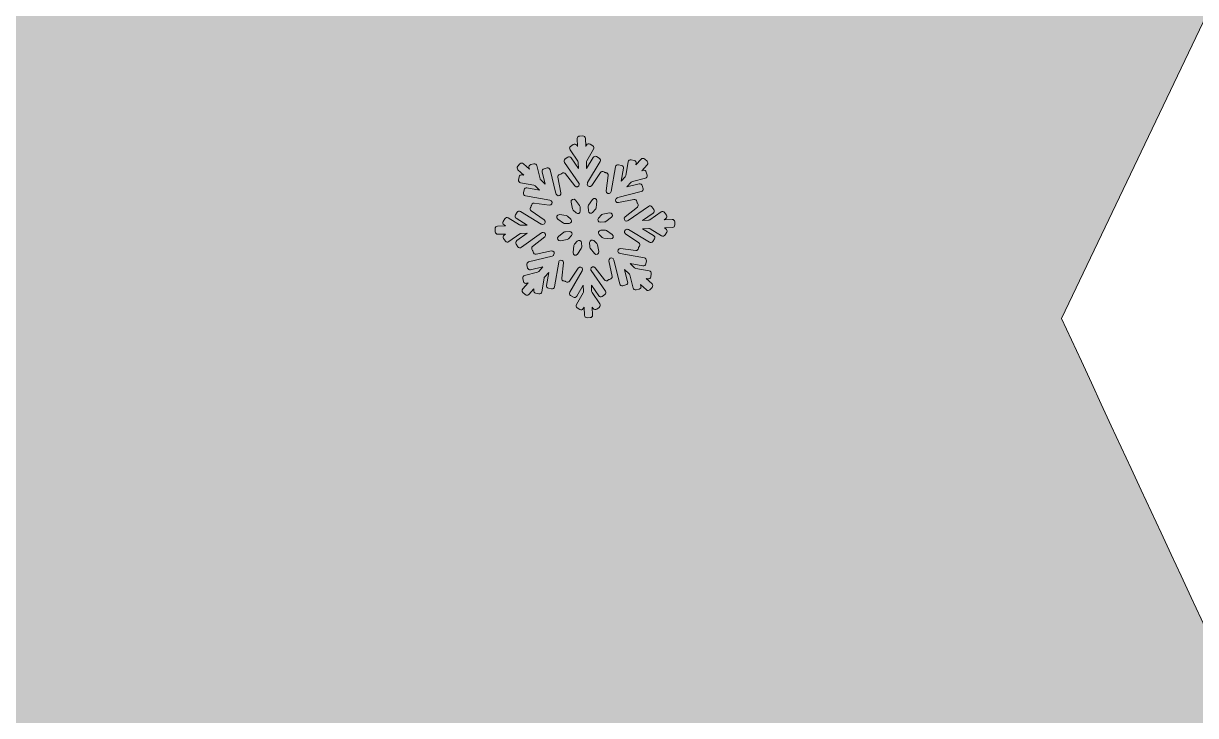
# Model space of a CAD drawing. Header units: millimetres. Extents: x -4 to 167, y -109 to -9.
# Drawn here: x 130.74 to 148.97, y -72.25 to -61.48 of the extents above; entities that cross this region are included whole.
import ezdxf

# ---------------------------------------------------------------- set-up
doc = ezdxf.new("R2010")
doc.units = ezdxf.units.MM
doc.header["$MEASUREMENT"] = 0
doc.layers.add('engraving', color=7, linetype='Continuous')
doc.layers.add('Layer 1', color=7, linetype='Continuous')

msp = doc.modelspace()

# ---------------------------------------------------------------- hatches: boundary and pattern name
at = {"layer": 'Layer 1'}
h = msp.add_hatch(color=2, dxfattribs=at)
h.dxf.hatch_style = 2
edge = h.paths.add_edge_path()
edge.add_spline(control_points=[(146.887, -66.068), (146.887, -66.068), (167.205, -23.551), (167.205, -23.551), (167.205, -23.551), (141.25, -23.551), (141.25, -23.551), (141.25, -23.551), (141.174, -23.707), (141.174, -23.707), (141.174, -23.707), (138.734, -23.707), (138.734, -23.707), (138.213, -21.726), (136.475, -20.226), (134.374, -20.066), (135.879, -18.951), (136.859, -17.167), (136.859, -15.151), (136.859, -11.77), (134.118, -9.03), (130.738, -9.03), (127.358, -9.03), (124.617, -11.77), (124.617, -15.151), (124.617, -17.167), (125.597, -18.951), (127.102, -20.066), (125.001, -20.226), (123.263, -21.726), (122.742, -23.707), (122.742, -23.707), (120.305, -23.707), (120.305, -23.707), (120.305, -23.707), (120.227, -23.551), (120.227, -23.551), (120.227, -23.551), (94.271, -23.551), (94.271, -23.551), (97.56, -30.598), (100.945, -37.685), (104.43, -44.809), (107.913, -51.935), (111.301, -59.021), (114.59, -66.068), (114.59, -66.068), (94.271, -108.7), (94.271, -108.7), (94.271, -108.7), (120.697, -108.7), (120.697, -108.7), (120.697, -108.7), (130.797, -87.796), (130.797, -87.796), (130.797, -87.796), (141.837, -108.7), (141.837, -108.7), (141.837, -108.7), (167.205, -108.7), (167.205, -108.7), (163.917, -101.653), (160.53, -94.569), (157.047, -87.442), (153.561, -80.319), (150.175, -73.192), (146.887, -66.068)], knot_values=[0, 0, 0, 0, 1, 1, 1, 2, 2, 2, 3, 3, 3, 4, 4, 4, 5, 5, 5, 6, 6, 6, 7, 7, 7, 8, 8, 8, 9, 9, 9, 10, 10, 10, 11, 11, 11, 12, 12, 12, 13, 13, 13, 14, 14, 14, 15, 15, 15, 16, 16, 16, 17, 17, 17, 18, 18, 18, 19, 19, 19, 20, 20, 20, 21, 21, 21, 22, 22, 22, 22], degree=3, periodic=1)
edge = h.paths.add_edge_path()
edge.add_spline(control_points=[(126.931, -15.151), (126.931, -13.051), (128.639, -11.343), (130.738, -11.343), (132.837, -11.343), (134.545, -13.051), (134.545, -15.151), (134.545, -17.25), (132.837, -18.958), (130.738, -18.958), (128.639, -18.958), (126.931, -17.25), (126.931, -15.151)], knot_values=[0, 0, 0, 0, 1, 1, 1, 2, 2, 2, 3, 3, 3, 4, 4, 4, 4], degree=3, periodic=1)
h.paths.add_polyline_path([(121.805, -26.707), (139.724, -26.707), (130.914, -44.928)])

# ---------------------------------------------------------------- linework, layer by layer
at = {"layer": 'engraving', "lineweight": 0}
for points, knots in [([(140.869, -64.565), (140.868, -64.544), (140.85, -64.527), (140.829, -64.528), (140.829, -64.528), (140.707, -64.533), (140.707, -64.533), (140.707, -64.533), (140.729, -64.517), (140.729, -64.517), (140.746, -64.505), (140.751, -64.481), (140.739, -64.464), (140.739, -64.464), (140.71, -64.423), (140.71, -64.423), (140.698, -64.405), (140.674, -64.401), (140.657, -64.413), (140.657, -64.413), (140.483, -64.535), (140.483, -64.535), (140.477, -64.54), (140.47, -64.542), (140.463, -64.542), (140.463, -64.542), (140.369, -64.546), (140.369, -64.546), (140.369, -64.546), (140.534, -64.43), (140.534, -64.43), (140.551, -64.418), (140.555, -64.394), (140.543, -64.377), (140.543, -64.377), (140.515, -64.335), (140.515, -64.335), (140.503, -64.318), (140.479, -64.314), (140.461, -64.326), (140.461, -64.326), (140.146, -64.548), (140.146, -64.548), (140.14, -64.553), (140.133, -64.555), (140.126, -64.555), (140.126, -64.555), (140.124, -64.556), (140.124, -64.556), (140.087, -64.557), (140.069, -64.51), (140.099, -64.487), (140.099, -64.487), (140.288, -64.338), (140.288, -64.338), (140.304, -64.325), (140.307, -64.301), (140.294, -64.285), (140.294, -64.285), (140.288, -64.277), (140.288, -64.277), (140.285, -64.272), (140.282, -64.267), (140.281, -64.261), (140.281, -64.261), (140.279, -64.251), (140.279, -64.251), (140.275, -64.23), (140.255, -64.217), (140.234, -64.221), (140.234, -64.221), (139.995, -64.268), (139.995, -64.268), (139.959, -64.276), (139.934, -64.232), (139.959, -64.205), (139.959, -64.205), (139.963, -64.201), (139.963, -64.201), (139.968, -64.195), (139.975, -64.191), (139.982, -64.189), (139.982, -64.189), (140.348, -64.097), (140.348, -64.097), (140.369, -64.092), (140.381, -64.072), (140.376, -64.051), (140.376, -64.051), (140.364, -64.002), (140.364, -64.002), (140.359, -63.982), (140.338, -63.969), (140.318, -63.974), (140.318, -63.974), (140.126, -64.022), (140.126, -64.022), (140.126, -64.022), (140.192, -63.95), (140.192, -63.95), (140.197, -63.945), (140.204, -63.941), (140.211, -63.939), (140.211, -63.939), (140.412, -63.888), (140.412, -63.888), (140.432, -63.883), (140.445, -63.863), (140.439, -63.842), (140.439, -63.842), (140.427, -63.793), (140.427, -63.793), (140.422, -63.773), (140.401, -63.76), (140.381, -63.765), (140.381, -63.765), (140.355, -63.772), (140.355, -63.772), (140.355, -63.772), (140.441, -63.678), (140.441, -63.678), (140.455, -63.662), (140.454, -63.638), (140.438, -63.624), (140.438, -63.624), (140.402, -63.59), (140.402, -63.59), (140.386, -63.575), (140.362, -63.576), (140.348, -63.592), (140.348, -63.592), (140.265, -63.682), (140.265, -63.682), (140.265, -63.682), (140.27, -63.655), (140.27, -63.655), (140.274, -63.634), (140.26, -63.614), (140.239, -63.611), (140.239, -63.611), (140.191, -63.602), (140.191, -63.602), (140.17, -63.598), (140.15, -63.612), (140.146, -63.633), (140.146, -63.633), (140.109, -63.844), (140.109, -63.844), (140.108, -63.851), (140.105, -63.858), (140.1, -63.864), (140.1, -63.864), (140.037, -63.933), (140.037, -63.933), (140.037, -63.933), (140.072, -63.733), (140.072, -63.733), (140.075, -63.712), (140.061, -63.692), (140.04, -63.689), (140.04, -63.689), (139.992, -63.68), (139.992, -63.68), (139.971, -63.676), (139.951, -63.69), (139.947, -63.711), (139.947, -63.711), (139.881, -64.095), (139.881, -64.095), (139.879, -64.102), (139.876, -64.109), (139.871, -64.114), (139.871, -64.114), (139.871, -64.114), (139.871, -64.114), (139.846, -64.142), (139.8, -64.121), (139.805, -64.084), (139.805, -64.084), (139.834, -63.844), (139.834, -63.844), (139.836, -63.823), (139.821, -63.804), (139.8, -63.802), (139.8, -63.802), (139.791, -63.801), (139.791, -63.801), (139.785, -63.8), (139.78, -63.798), (139.775, -63.794), (139.775, -63.794), (139.767, -63.789), (139.767, -63.789), (139.749, -63.777), (139.725, -63.782), (139.713, -63.8), (139.713, -63.8), (139.579, -64.002), (139.579, -64.002), (139.559, -64.034), (139.511, -64.02), (139.509, -63.983), (139.509, -63.983), (139.509, -63.979), (139.509, -63.979), (139.509, -63.971), (139.51, -63.964), (139.514, -63.957), (139.514, -63.957), (139.709, -63.63), (139.709, -63.63), (139.719, -63.612), (139.713, -63.589), (139.696, -63.578), (139.696, -63.578), (139.653, -63.552), (139.653, -63.552), (139.635, -63.541), (139.611, -63.547), (139.6, -63.565), (139.6, -63.565), (139.499, -63.735), (139.499, -63.735), (139.499, -63.735), (139.495, -63.637), (139.495, -63.637), (139.495, -63.63), (139.497, -63.623), (139.5, -63.616), (139.5, -63.616), (139.607, -63.436), (139.607, -63.436), (139.618, -63.418), (139.612, -63.395), (139.594, -63.384), (139.594, -63.384), (139.552, -63.358), (139.552, -63.358), (139.533, -63.347), (139.51, -63.353), (139.499, -63.372), (139.499, -63.372), (139.485, -63.394), (139.485, -63.394), (139.485, -63.394), (139.48, -63.267), (139.48, -63.267), (139.479, -63.246), (139.461, -63.229), (139.44, -63.23), (139.44, -63.23), (139.391, -63.232), (139.391, -63.232), (139.37, -63.233), (139.353, -63.251), (139.354, -63.272), (139.354, -63.272), (139.359, -63.395), (139.359, -63.395), (139.359, -63.395), (139.344, -63.373), (139.344, -63.373), (139.332, -63.355), (139.308, -63.351), (139.29, -63.364), (139.29, -63.364), (139.25, -63.392), (139.25, -63.392), (139.233, -63.404), (139.229, -63.428), (139.241, -63.445), (139.241, -63.445), (139.362, -63.621), (139.362, -63.621), (139.366, -63.627), (139.369, -63.634), (139.369, -63.642), (139.369, -63.642), (139.373, -63.736), (139.373, -63.736), (139.373, -63.736), (139.259, -63.57), (139.259, -63.57), (139.246, -63.553), (139.222, -63.548), (139.205, -63.561), (139.205, -63.561), (139.164, -63.589), (139.164, -63.589), (139.147, -63.601), (139.143, -63.625), (139.155, -63.642), (139.155, -63.642), (139.376, -63.963), (139.376, -63.963), (139.38, -63.969), (139.383, -63.976), (139.383, -63.983), (139.383, -63.983), (139.383, -63.984), (139.383, -63.984), (139.385, -64.021), (139.337, -64.038), (139.314, -64.008), (139.314, -64.008), (139.169, -63.82), (139.169, -63.82), (139.156, -63.803), (139.131, -63.8), (139.115, -63.813), (139.115, -63.813), (139.107, -63.818), (139.107, -63.818), (139.103, -63.822), (139.097, -63.825), (139.091, -63.826), (139.091, -63.826), (139.082, -63.828), (139.082, -63.828), (139.061, -63.832), (139.048, -63.852), (139.052, -63.873), (139.052, -63.873), (139.1, -64.114), (139.1, -64.114), (139.107, -64.15), (139.063, -64.175), (139.036, -64.149), (139.036, -64.149), (139.033, -64.147), (139.033, -64.147), (139.028, -64.142), (139.024, -64.135), (139.022, -64.128), (139.022, -64.128), (138.93, -63.757), (138.93, -63.757), (138.925, -63.736), (138.904, -63.724), (138.884, -63.729), (138.884, -63.729), (138.836, -63.741), (138.836, -63.741), (138.816, -63.746), (138.803, -63.767), (138.808, -63.787), (138.808, -63.787), (138.856, -63.981), (138.856, -63.981), (138.856, -63.981), (138.785, -63.915), (138.785, -63.915), (138.78, -63.91), (138.776, -63.903), (138.774, -63.896), (138.774, -63.896), (138.724, -63.692), (138.724, -63.692), (138.719, -63.672), (138.698, -63.659), (138.677, -63.664), (138.677, -63.664), (138.629, -63.676), (138.629, -63.676), (138.609, -63.682), (138.596, -63.702), (138.601, -63.723), (138.601, -63.723), (138.608, -63.749), (138.608, -63.749), (138.608, -63.749), (138.516, -63.663), (138.516, -63.663), (138.5, -63.648), (138.476, -63.649), (138.461, -63.665), (138.461, -63.665), (138.428, -63.702), (138.428, -63.702), (138.414, -63.717), (138.415, -63.741), (138.43, -63.756), (138.43, -63.756), (138.52, -63.84), (138.52, -63.84), (138.52, -63.84), (138.494, -63.835), (138.494, -63.835), (138.473, -63.831), (138.453, -63.845), (138.449, -63.866), (138.449, -63.866), (138.44, -63.916), (138.44, -63.916), (138.437, -63.937), (138.451, -63.956), (138.471, -63.96), (138.471, -63.96), (138.68, -63.998), (138.68, -63.998), (138.687, -63.999), (138.694, -64.002), (138.699, -64.008), (138.699, -64.008), (138.768, -64.072), (138.768, -64.072), (138.768, -64.072), (138.571, -64.036), (138.571, -64.036), (138.55, -64.033), (138.53, -64.047), (138.526, -64.068), (138.526, -64.068), (138.518, -64.117), (138.518, -64.117), (138.514, -64.138), (138.528, -64.158), (138.549, -64.161), (138.549, -64.161), (138.928, -64.23), (138.928, -64.23), (138.935, -64.231), (138.942, -64.235), (138.947, -64.24), (138.947, -64.24), (138.949, -64.241), (138.949, -64.241), (138.976, -64.267), (138.955, -64.312), (138.918, -64.307), (138.918, -64.307), (138.682, -64.277), (138.682, -64.277), (138.661, -64.275), (138.642, -64.29), (138.639, -64.311), (138.639, -64.311), (138.638, -64.32), (138.638, -64.32), (138.637, -64.326), (138.635, -64.332), (138.632, -64.337), (138.632, -64.337), (138.626, -64.345), (138.626, -64.345), (138.615, -64.363), (138.619, -64.386), (138.637, -64.398), (138.637, -64.398), (138.84, -64.536), (138.84, -64.536), (138.871, -64.557), (138.857, -64.605), (138.82, -64.606), (138.82, -64.606), (138.815, -64.606), (138.815, -64.606), (138.808, -64.607), (138.8, -64.605), (138.794, -64.601), (138.794, -64.601), (138.47, -64.404), (138.47, -64.404), (138.452, -64.392), (138.428, -64.398), (138.418, -64.417), (138.418, -64.417), (138.392, -64.46), (138.392, -64.46), (138.381, -64.478), (138.387, -64.501), (138.405, -64.512), (138.405, -64.512), (138.575, -64.616), (138.575, -64.616), (138.575, -64.616), (138.478, -64.619), (138.478, -64.619), (138.471, -64.62), (138.463, -64.618), (138.457, -64.614), (138.457, -64.614), (138.28, -64.506), (138.28, -64.506), (138.261, -64.495), (138.238, -64.501), (138.227, -64.519), (138.227, -64.519), (138.201, -64.562), (138.201, -64.562), (138.19, -64.58), (138.196, -64.603), (138.214, -64.614), (138.214, -64.614), (138.238, -64.629), (138.238, -64.629), (138.238, -64.629), (138.112, -64.634), (138.112, -64.634), (138.091, -64.634), (138.074, -64.652), (138.075, -64.673), (138.075, -64.673), (138.077, -64.724), (138.077, -64.724), (138.078, -64.745), (138.096, -64.761), (138.117, -64.76), (138.117, -64.76), (138.239, -64.756), (138.239, -64.756), (138.239, -64.756), (138.216, -64.772), (138.216, -64.772), (138.199, -64.784), (138.195, -64.808), (138.207, -64.825), (138.207, -64.825), (138.235, -64.866), (138.235, -64.866), (138.248, -64.883), (138.272, -64.888), (138.289, -64.875), (138.289, -64.875), (138.462, -64.753), (138.462, -64.753), (138.468, -64.749), (138.475, -64.747), (138.483, -64.746), (138.483, -64.746), (138.576, -64.743), (138.576, -64.743), (138.576, -64.743), (138.412, -64.859), (138.412, -64.859), (138.394, -64.871), (138.39, -64.895), (138.402, -64.912), (138.402, -64.912), (138.43, -64.953), (138.43, -64.953), (138.443, -64.971), (138.467, -64.975), (138.484, -64.963), (138.484, -64.963), (138.799, -64.74), (138.799, -64.74), (138.805, -64.736), (138.813, -64.733), (138.82, -64.733), (138.82, -64.733), (138.822, -64.733), (138.822, -64.733), (138.859, -64.732), (138.876, -64.779), (138.847, -64.802), (138.847, -64.802), (138.658, -64.95), (138.658, -64.95), (138.642, -64.963), (138.639, -64.987), (138.651, -65.004), (138.651, -65.004), (138.657, -65.012), (138.657, -65.012), (138.661, -65.016), (138.664, -65.022), (138.665, -65.028), (138.665, -65.028), (138.667, -65.037), (138.667, -65.037), (138.671, -65.058), (138.691, -65.072), (138.712, -65.068), (138.712, -65.068), (138.95, -65.02), (138.95, -65.02), (138.987, -65.013), (139.011, -65.056), (138.986, -65.084), (138.986, -65.084), (138.982, -65.088), (138.982, -65.088), (138.977, -65.093), (138.971, -65.097), (138.963, -65.099), (138.963, -65.099), (138.597, -65.191), (138.597, -65.191), (138.577, -65.196), (138.564, -65.217), (138.569, -65.238), (138.569, -65.238), (138.581, -65.286), (138.581, -65.286), (138.586, -65.307), (138.607, -65.319), (138.628, -65.314), (138.628, -65.314), (138.82, -65.266), (138.82, -65.266), (138.82, -65.266), (138.754, -65.338), (138.754, -65.338), (138.748, -65.344), (138.742, -65.348), (138.735, -65.35), (138.735, -65.35), (138.534, -65.4), (138.534, -65.4), (138.514, -65.405), (138.501, -65.426), (138.506, -65.447), (138.506, -65.447), (138.518, -65.495), (138.518, -65.495), (138.523, -65.516), (138.544, -65.528), (138.565, -65.523), (138.565, -65.523), (138.591, -65.517), (138.591, -65.517), (138.591, -65.517), (138.505, -65.611), (138.505, -65.611), (138.491, -65.626), (138.492, -65.65), (138.507, -65.665), (138.507, -65.665), (138.543, -65.699), (138.543, -65.699), (138.559, -65.713), (138.584, -65.712), (138.598, -65.697), (138.598, -65.697), (138.68, -65.607), (138.68, -65.607), (138.68, -65.607), (138.675, -65.634), (138.675, -65.634), (138.672, -65.654), (138.686, -65.674), (138.706, -65.678), (138.706, -65.678), (138.755, -65.687), (138.755, -65.687), (138.776, -65.69), (138.796, -65.676), (138.8, -65.655), (138.8, -65.655), (138.836, -65.444), (138.836, -65.444), (138.838, -65.437), (138.841, -65.43), (138.846, -65.425), (138.846, -65.425), (138.909, -65.356), (138.909, -65.356), (138.909, -65.356), (138.874, -65.556), (138.874, -65.556), (138.87, -65.576), (138.884, -65.596), (138.905, -65.6), (138.905, -65.6), (138.954, -65.609), (138.954, -65.609), (138.975, -65.613), (138.995, -65.599), (138.998, -65.578), (138.998, -65.578), (139.065, -65.194), (139.065, -65.194), (139.066, -65.187), (139.07, -65.18), (139.074, -65.175), (139.074, -65.175), (139.074, -65.175), (139.074, -65.175), (139.1, -65.147), (139.145, -65.168), (139.141, -65.205), (139.141, -65.205), (139.112, -65.444), (139.112, -65.444), (139.109, -65.465), (139.124, -65.484), (139.145, -65.487), (139.145, -65.487), (139.154, -65.488), (139.154, -65.488), (139.16, -65.489), (139.166, -65.491), (139.171, -65.494), (139.171, -65.494), (139.179, -65.499), (139.179, -65.499), (139.196, -65.511), (139.22, -65.507), (139.232, -65.489), (139.232, -65.489), (139.366, -65.286), (139.366, -65.286), (139.387, -65.255), (139.435, -65.269), (139.436, -65.306), (139.436, -65.306), (139.437, -65.31), (139.437, -65.31), (139.437, -65.317), (139.435, -65.325), (139.431, -65.331), (139.431, -65.331), (139.237, -65.659), (139.237, -65.659), (139.226, -65.677), (139.232, -65.7), (139.25, -65.711), (139.25, -65.711), (139.292, -65.737), (139.292, -65.737), (139.311, -65.748), (139.334, -65.742), (139.345, -65.724), (139.345, -65.724), (139.447, -65.553), (139.447, -65.553), (139.447, -65.553), (139.45, -65.651), (139.45, -65.651), (139.451, -65.659), (139.449, -65.666), (139.445, -65.672), (139.445, -65.672), (139.339, -65.852), (139.339, -65.852), (139.328, -65.87), (139.334, -65.894), (139.352, -65.904), (139.352, -65.904), (139.394, -65.93), (139.394, -65.93), (139.412, -65.941), (139.436, -65.935), (139.447, -65.917), (139.447, -65.917), (139.46, -65.894), (139.46, -65.894), (139.46, -65.894), (139.465, -66.022), (139.465, -66.022), (139.466, -66.043), (139.484, -66.059), (139.505, -66.059), (139.505, -66.059), (139.555, -66.057), (139.555, -66.057), (139.576, -66.056), (139.592, -66.038), (139.591, -66.017), (139.591, -66.017), (139.586, -65.894), (139.586, -65.894), (139.586, -65.894), (139.601, -65.916), (139.601, -65.916), (139.614, -65.933), (139.638, -65.937), (139.655, -65.925), (139.655, -65.925), (139.696, -65.897), (139.696, -65.897), (139.713, -65.884), (139.717, -65.861), (139.705, -65.843), (139.705, -65.843), (139.583, -65.667), (139.583, -65.667), (139.579, -65.661), (139.577, -65.654), (139.576, -65.647), (139.576, -65.647), (139.573, -65.553), (139.573, -65.553), (139.573, -65.553), (139.687, -65.718), (139.687, -65.718), (139.699, -65.736), (139.723, -65.74), (139.741, -65.728), (139.741, -65.728), (139.781, -65.699), (139.781, -65.699), (139.798, -65.687), (139.803, -65.663), (139.791, -65.646), (139.791, -65.646), (139.569, -65.326), (139.569, -65.326), (139.565, -65.32), (139.563, -65.313), (139.563, -65.306), (139.563, -65.306), (139.563, -65.305), (139.563, -65.305), (139.561, -65.268), (139.609, -65.251), (139.631, -65.28), (139.631, -65.28), (139.777, -65.469), (139.777, -65.469), (139.79, -65.486), (139.814, -65.489), (139.831, -65.476), (139.831, -65.476), (139.838, -65.47), (139.838, -65.47), (139.843, -65.466), (139.848, -65.464), (139.854, -65.463), (139.854, -65.463), (139.863, -65.461), (139.863, -65.461), (139.884, -65.457), (139.898, -65.437), (139.894, -65.416), (139.894, -65.416), (139.846, -65.175), (139.846, -65.175), (139.839, -65.138), (139.883, -65.114), (139.91, -65.139), (139.91, -65.139), (139.912, -65.142), (139.912, -65.142), (139.918, -65.147), (139.922, -65.153), (139.923, -65.161), (139.923, -65.161), (140.015, -65.532), (140.015, -65.532), (140.02, -65.552), (140.041, -65.565), (140.062, -65.56), (140.062, -65.56), (140.109, -65.548), (140.109, -65.548), (140.13, -65.543), (140.142, -65.522), (140.137, -65.501), (140.137, -65.501), (140.089, -65.307), (140.089, -65.307), (140.089, -65.307), (140.16, -65.374), (140.16, -65.374), (140.166, -65.379), (140.17, -65.385), (140.171, -65.393), (140.171, -65.393), (140.222, -65.596), (140.222, -65.596), (140.227, -65.617), (140.248, -65.629), (140.268, -65.624), (140.268, -65.624), (140.316, -65.612), (140.316, -65.612), (140.337, -65.607), (140.349, -65.586), (140.344, -65.566), (140.344, -65.566), (140.338, -65.539), (140.338, -65.539), (140.338, -65.539), (140.43, -65.626), (140.43, -65.626), (140.445, -65.64), (140.47, -65.639), (140.484, -65.623), (140.484, -65.623), (140.518, -65.587), (140.518, -65.587), (140.532, -65.571), (140.531, -65.547), (140.516, -65.533), (140.516, -65.533), (140.426, -65.449), (140.426, -65.449), (140.426, -65.449), (140.452, -65.453), (140.452, -65.453), (140.473, -65.457), (140.493, -65.443), (140.496, -65.422), (140.496, -65.422), (140.505, -65.373), (140.505, -65.373), (140.509, -65.352), (140.495, -65.332), (140.474, -65.328), (140.474, -65.328), (140.266, -65.291), (140.266, -65.291), (140.258, -65.289), (140.252, -65.286), (140.246, -65.281), (140.246, -65.281), (140.177, -65.217), (140.177, -65.217), (140.177, -65.217), (140.374, -65.252), (140.374, -65.252), (140.395, -65.256), (140.415, -65.242), (140.419, -65.221), (140.419, -65.221), (140.428, -65.172), (140.428, -65.172), (140.431, -65.151), (140.417, -65.131), (140.397, -65.127), (140.397, -65.127), (140.018, -65.059), (140.018, -65.059), (140.01, -65.057), (140.004, -65.054), (139.998, -65.049), (139.998, -65.049), (139.996, -65.047), (139.996, -65.047), (139.969, -65.022), (139.99, -64.977), (140.027, -64.981), (140.027, -64.981), (140.264, -65.011), (140.264, -65.011), (140.285, -65.014), (140.304, -64.999), (140.307, -64.978), (140.307, -64.978), (140.308, -64.968), (140.308, -64.968), (140.309, -64.962), (140.311, -64.957), (140.314, -64.952), (140.314, -64.952), (140.319, -64.943), (140.319, -64.943), (140.331, -64.926), (140.326, -64.902), (140.309, -64.891), (140.309, -64.891), (140.105, -64.753), (140.105, -64.753), (140.075, -64.732), (140.088, -64.684), (140.125, -64.683), (140.125, -64.683), (140.13, -64.682), (140.13, -64.682), (140.138, -64.682), (140.145, -64.684), (140.152, -64.688), (140.152, -64.688), (140.475, -64.885), (140.475, -64.885), (140.493, -64.896), (140.517, -64.89), (140.528, -64.872), (140.528, -64.872), (140.553, -64.829), (140.553, -64.829), (140.564, -64.811), (140.558, -64.788), (140.54, -64.777), (140.54, -64.777), (140.37, -64.673), (140.37, -64.673), (140.37, -64.673), (140.467, -64.669), (140.467, -64.669), (140.475, -64.669), (140.482, -64.671), (140.489, -64.675), (140.489, -64.675), (140.666, -64.783), (140.666, -64.783), (140.684, -64.794), (140.708, -64.788), (140.719, -64.77), (140.719, -64.77), (140.744, -64.727), (140.744, -64.727), (140.755, -64.709), (140.749, -64.685), (140.731, -64.674), (140.731, -64.674), (140.708, -64.66), (140.708, -64.66), (140.708, -64.66), (140.834, -64.655), (140.834, -64.655), (140.855, -64.654), (140.871, -64.636), (140.871, -64.615), (140.871, -64.615), (140.869, -64.565), (140.869, -64.565)], [0, 0, 0, 0, 1, 1, 1, 2, 2, 2, 3, 3, 3, 4, 4, 4, 5, 5, 5, 6, 6, 6, 7, 7, 7, 8, 8, 8, 9, 9, 9, 10, 10, 10, 11, 11, 11, 12, 12, 12, 13, 13, 13, 14, 14, 14, 15, 15, 15, 16, 16, 16, 17, 17, 17, 18, 18, 18, 19, 19, 19, 20, 20, 20, 21, 21, 21, 22, 22, 22, 23, 23, 23, 24, 24, 24, 25, 25, 25, 26, 26, 26, 27, 27, 27, 28, 28, 28, 29, 29, 29, 30, 30, 30, 31, 31, 31, 32, 32, 32, 33, 33, 33, 34, 34, 34, 35, 35, 35, 36, 36, 36, 37, 37, 37, 38, 38, 38, 39, 39, 39, 40, 40, 40, 41, 41, 41, 42, 42, 42, 43, 43, 43, 44, 44, 44, 45, 45, 45, 46, 46, 46, 47, 47, 47, 48, 48, 48, 49, 49, 49, 50, 50, 50, 51, 51, 51, 52, 52, 52, 53, 53, 53, 54, 54, 54, 55, 55, 55, 56, 56, 56, 57, 57, 57, 58, 58, 58, 59, 59, 59, 60, 60, 60, 61, 61, 61, 62, 62, 62, 63, 63, 63, 64, 64, 64, 65, 65, 65, 66, 66, 66, 67, 67, 67, 68, 68, 68, 69, 69, 69, 70, 70, 70, 71, 71, 71, 72, 72, 72, 73, 73, 73, 74, 74, 74, 75, 75, 75, 76, 76, 76, 77, 77, 77, 78, 78, 78, 79, 79, 79, 80, 80, 80, 81, 81, 81, 82, 82, 82, 83, 83, 83, 84, 84, 84, 85, 85, 85, 86, 86, 86, 87, 87, 87, 88, 88, 88, 89, 89, 89, 90, 90, 90, 91, 91, 91, 92, 92, 92, 93, 93, 93, 94, 94, 94, 95, 95, 95, 96, 96, 96, 97, 97, 97, 98, 98, 98, 99, 99, 99, 100, 100, 100, 101, 101, 101, 102, 102, 102, 103, 103, 103, 104, 104, 104, 105, 105, 105, 106, 106, 106, 107, 107, 107, 108, 108, 108, 109, 109, 109, 110, 110, 110, 111, 111, 111, 112, 112, 112, 113, 113, 113, 114, 114, 114, 115, 115, 115, 116, 116, 116, 117, 117, 117, 118, 118, 118, 119, 119, 119, 120, 120, 120, 121, 121, 121, 122, 122, 122, 123, 123, 123, 124, 124, 124, 125, 125, 125, 126, 126, 126, 127, 127, 127, 128, 128, 128, 129, 129, 129, 130, 130, 130, 131, 131, 131, 132, 132, 132, 133, 133, 133, 134, 134, 134, 135, 135, 135, 136, 136, 136, 137, 137, 137, 138, 138, 138, 139, 139, 139, 140, 140, 140, 141, 141, 141, 142, 142, 142, 143, 143, 143, 144, 144, 144, 145, 145, 145, 146, 146, 146, 147, 147, 147, 148, 148, 148, 149, 149, 149, 150, 150, 150, 151, 151, 151, 152, 152, 152, 153, 153, 153, 154, 154, 154, 155, 155, 155, 156, 156, 156, 157, 157, 157, 158, 158, 158, 159, 159, 159, 160, 160, 160, 161, 161, 161, 162, 162, 162, 163, 163, 163, 164, 164, 164, 165, 165, 165, 166, 166, 166, 167, 167, 167, 168, 168, 168, 169, 169, 169, 170, 170, 170, 171, 171, 171, 172, 172, 172, 173, 173, 173, 174, 174, 174, 175, 175, 175, 176, 176, 176, 177, 177, 177, 178, 178, 178, 179, 179, 179, 180, 180, 180, 181, 181, 181, 182, 182, 182, 183, 183, 183, 184, 184, 184, 185, 185, 185, 186, 186, 186, 187, 187, 187, 188, 188, 188, 189, 189, 189, 190, 190, 190, 191, 191, 191, 192, 192, 192, 193, 193, 193, 194, 194, 194, 195, 195, 195, 196, 196, 196, 197, 197, 197, 198, 198, 198, 199, 199, 199, 200, 200, 200, 201, 201, 201, 202, 202, 202, 203, 203, 203, 204, 204, 204, 205, 205, 205, 206, 206, 206, 207, 207, 207, 208, 208, 208, 209, 209, 209, 210, 210, 210, 211, 211, 211, 212, 212, 212, 213, 213, 213, 214, 214, 214, 215, 215, 215, 216, 216, 216, 217, 217, 217, 218, 218, 218, 219, 219, 219, 220, 220, 220, 221, 221, 221, 222, 222, 222, 223, 223, 223, 224, 224, 224, 225, 225, 225, 226, 226, 226, 227, 227, 227, 228, 228, 228, 229, 229, 229, 230, 230, 230, 231, 231, 231, 232, 232, 232, 233, 233, 233, 234, 234, 234, 235, 235, 235, 236, 236, 236, 237, 237, 237, 238, 238, 238, 239, 239, 239, 240, 240, 240, 241, 241, 241, 242, 242, 242, 243, 243, 243, 244, 244, 244, 245, 245, 245, 246, 246, 246, 247, 247, 247, 248, 248, 248, 249, 249, 249, 250, 250, 250, 251, 251, 251, 252, 252, 252, 253, 253, 253, 254, 254, 254, 255, 255, 255, 256, 256, 256, 257, 257, 257, 258, 258, 258, 259, 259, 259, 260, 260, 260, 261, 261, 261, 262, 262, 262, 263, 263, 263, 264, 264, 264, 265, 265, 265, 266, 266, 266, 267, 267, 267, 268, 268, 268, 269, 269, 269, 270, 270, 270, 271, 271, 271, 272, 272, 272, 273, 273, 273, 274, 274, 274, 275, 275, 275, 276, 276, 276, 277, 277, 277, 278, 278, 278, 279, 279, 279, 280, 280, 280, 281, 281, 281, 282, 282, 282, 283, 283, 283, 284, 284, 284, 285, 285, 285, 286, 286, 286, 287, 287, 287, 288, 288, 288, 289, 289, 289, 290, 290, 290, 291, 291, 291, 292, 292, 292, 293, 293, 293, 294, 294, 294, 295, 295, 295, 296, 296, 296, 297, 297, 297, 298, 298, 298, 299, 299, 299, 300, 300, 300, 301, 301, 301, 302, 302, 302, 303, 303, 303, 304, 304, 304, 305, 305, 305, 306, 306, 306, 307, 307, 307, 308, 308, 308, 309, 309, 309, 310, 310, 310, 311, 311, 311, 312, 312, 312, 313, 313, 313, 314, 314, 314, 315, 315, 315, 316, 316, 316, 317, 317, 317, 318, 318, 318, 319, 319, 319, 320, 320, 320, 321, 321, 321, 322, 322, 322, 323, 323, 323, 324, 324, 324, 325, 325, 325, 326, 326, 326, 327, 327, 327, 328, 328, 328, 329, 329, 329, 330, 330, 330, 331, 331, 331, 332, 332, 332, 333, 333, 333, 334, 334, 334, 335, 335, 335, 336, 336, 336, 336]), ([(139.325, -64.229), (139.325, -64.229), (139.389, -64.313), (139.389, -64.313), (139.394, -64.319), (139.397, -64.327), (139.397, -64.335), (139.397, -64.335), (139.4, -64.4), (139.4, -64.4), (139.401, -64.434), (139.36, -64.453), (139.335, -64.429), (139.335, -64.429), (139.289, -64.386), (139.289, -64.386), (139.283, -64.38), (139.279, -64.373), (139.278, -64.365), (139.278, -64.365), (139.257, -64.26), (139.257, -64.26), (139.249, -64.22), (139.3, -64.197), (139.325, -64.229)], [0, 0, 0, 0, 1, 1, 1, 2, 2, 2, 3, 3, 3, 4, 4, 4, 5, 5, 5, 6, 6, 6, 7, 7, 7, 8, 8, 8, 8]), ([(139.526, -64.395), (139.526, -64.395), (139.523, -64.33), (139.523, -64.33), (139.523, -64.322), (139.525, -64.314), (139.529, -64.307), (139.529, -64.307), (139.588, -64.219), (139.588, -64.219), (139.61, -64.185), (139.663, -64.204), (139.658, -64.245), (139.658, -64.245), (139.645, -64.351), (139.645, -64.351), (139.644, -64.359), (139.641, -64.366), (139.635, -64.372), (139.635, -64.372), (139.592, -64.419), (139.592, -64.419), (139.569, -64.445), (139.527, -64.429), (139.526, -64.395)], [0, 0, 0, 0, 1, 1, 1, 2, 2, 2, 3, 3, 3, 4, 4, 4, 5, 5, 5, 6, 6, 6, 7, 7, 7, 8, 8, 8, 8]), ([(139.14, -64.586), (139.14, -64.586), (139.05, -64.525), (139.05, -64.525), (139.016, -64.503), (139.036, -64.45), (139.076, -64.455), (139.076, -64.455), (139.182, -64.469), (139.182, -64.469), (139.19, -64.47), (139.197, -64.473), (139.203, -64.479), (139.203, -64.479), (139.252, -64.524), (139.252, -64.524), (139.276, -64.547), (139.261, -64.589), (139.227, -64.59), (139.227, -64.59), (139.163, -64.593), (139.163, -64.593), (139.155, -64.593), (139.147, -64.591), (139.14, -64.586)], [0, 0, 0, 0, 1, 1, 1, 2, 2, 2, 3, 3, 3, 4, 4, 4, 5, 5, 5, 6, 6, 6, 7, 7, 7, 8, 8, 8, 8]), ([(139.683, -64.507), (139.683, -64.507), (139.728, -64.459), (139.728, -64.459), (139.733, -64.453), (139.741, -64.449), (139.749, -64.447), (139.749, -64.447), (139.854, -64.426), (139.854, -64.426), (139.894, -64.418), (139.917, -64.469), (139.885, -64.494), (139.885, -64.494), (139.8, -64.561), (139.8, -64.561), (139.794, -64.566), (139.786, -64.569), (139.778, -64.569), (139.778, -64.569), (139.713, -64.571), (139.713, -64.571), (139.679, -64.573), (139.661, -64.532), (139.683, -64.507)], [0, 0, 0, 0, 1, 1, 1, 2, 2, 2, 3, 3, 3, 4, 4, 4, 5, 5, 5, 6, 6, 6, 7, 7, 7, 8, 8, 8, 8]), ([(139.262, -64.781), (139.262, -64.781), (139.218, -64.83), (139.218, -64.83), (139.212, -64.836), (139.205, -64.84), (139.197, -64.842), (139.197, -64.842), (139.092, -64.863), (139.092, -64.863), (139.052, -64.87), (139.029, -64.82), (139.06, -64.795), (139.06, -64.795), (139.145, -64.728), (139.145, -64.728), (139.152, -64.723), (139.16, -64.72), (139.168, -64.72), (139.168, -64.72), (139.232, -64.717), (139.232, -64.717), (139.266, -64.716), (139.285, -64.756), (139.262, -64.781)], [0, 0, 0, 0, 1, 1, 1, 2, 2, 2, 3, 3, 3, 4, 4, 4, 5, 5, 5, 6, 6, 6, 7, 7, 7, 8, 8, 8, 8]), ([(139.806, -64.702), (139.806, -64.702), (139.896, -64.763), (139.896, -64.763), (139.929, -64.786), (139.909, -64.838), (139.869, -64.833), (139.869, -64.833), (139.764, -64.82), (139.764, -64.82), (139.756, -64.819), (139.748, -64.815), (139.742, -64.81), (139.742, -64.81), (139.694, -64.765), (139.694, -64.765), (139.669, -64.741), (139.685, -64.7), (139.719, -64.698), (139.719, -64.698), (139.783, -64.696), (139.783, -64.696), (139.791, -64.695), (139.799, -64.698), (139.806, -64.702)], [0, 0, 0, 0, 1, 1, 1, 2, 2, 2, 3, 3, 3, 4, 4, 4, 5, 5, 5, 6, 6, 6, 7, 7, 7, 8, 8, 8, 8]), ([(139.42, -64.894), (139.42, -64.894), (139.422, -64.958), (139.422, -64.958), (139.423, -64.966), (139.421, -64.974), (139.416, -64.981), (139.416, -64.981), (139.358, -65.07), (139.358, -65.07), (139.335, -65.103), (139.283, -65.084), (139.288, -65.044), (139.288, -65.044), (139.3, -64.937), (139.3, -64.937), (139.301, -64.93), (139.305, -64.922), (139.31, -64.916), (139.31, -64.916), (139.353, -64.869), (139.353, -64.869), (139.376, -64.844), (139.418, -64.859), (139.42, -64.894)], [0, 0, 0, 0, 1, 1, 1, 2, 2, 2, 3, 3, 3, 4, 4, 4, 5, 5, 5, 6, 6, 6, 7, 7, 7, 8, 8, 8, 8]), ([(139.621, -65.059), (139.621, -65.059), (139.556, -64.976), (139.556, -64.976), (139.551, -64.969), (139.549, -64.962), (139.548, -64.954), (139.548, -64.954), (139.546, -64.889), (139.546, -64.889), (139.544, -64.855), (139.585, -64.836), (139.61, -64.859), (139.61, -64.859), (139.657, -64.903), (139.657, -64.903), (139.662, -64.908), (139.666, -64.915), (139.668, -64.923), (139.668, -64.923), (139.689, -65.029), (139.689, -65.029), (139.697, -65.068), (139.645, -65.091), (139.621, -65.059)], [0, 0, 0, 0, 1, 1, 1, 2, 2, 2, 3, 3, 3, 4, 4, 4, 5, 5, 5, 6, 6, 6, 7, 7, 7, 8, 8, 8, 8])]:
    msp.add_open_spline(points, degree=3, knots=knots, dxfattribs=at)
at = {"layer": 'Layer 1', "lineweight": 0}
msp.add_open_spline([(146.887, -66.068), (146.887, -66.068), (167.205, -23.551), (167.205, -23.551), (167.205, -23.551), (141.25, -23.551), (141.25, -23.551), (141.25, -23.551), (141.174, -23.707), (141.174, -23.707), (141.174, -23.707), (138.734, -23.707), (138.734, -23.707), (138.213, -21.726), (136.475, -20.226), (134.374, -20.066), (135.879, -18.951), (136.859, -17.167), (136.859, -15.151), (136.859, -11.77), (134.118, -9.03), (130.738, -9.03), (127.358, -9.03), (124.617, -11.77), (124.617, -15.151), (124.617, -17.167), (125.597, -18.951), (127.102, -20.066), (125.001, -20.226), (123.263, -21.726), (122.742, -23.707), (122.742, -23.707), (120.305, -23.707), (120.305, -23.707), (120.305, -23.707), (120.227, -23.551), (120.227, -23.551), (120.227, -23.551), (94.271, -23.551), (94.271, -23.551), (97.56, -30.598), (100.945, -37.685), (104.43, -44.809), (107.913, -51.935), (111.301, -59.021), (114.59, -66.068), (114.59, -66.068), (94.271, -108.7), (94.271, -108.7), (94.271, -108.7), (120.697, -108.7), (120.697, -108.7), (120.697, -108.7), (130.797, -87.796), (130.797, -87.796), (130.797, -87.796), (141.837, -108.7), (141.837, -108.7), (141.837, -108.7), (167.205, -108.7), (167.205, -108.7), (163.917, -101.653), (160.53, -94.569), (157.047, -87.442), (153.561, -80.319), (150.175, -73.192), (146.887, -66.068)], degree=3, knots=[0, 0, 0, 0, 1, 1, 1, 2, 2, 2, 3, 3, 3, 4, 4, 4, 5, 5, 5, 6, 6, 6, 7, 7, 7, 8, 8, 8, 9, 9, 9, 10, 10, 10, 11, 11, 11, 12, 12, 12, 13, 13, 13, 14, 14, 14, 15, 15, 15, 16, 16, 16, 17, 17, 17, 18, 18, 18, 19, 19, 19, 20, 20, 20, 21, 21, 21, 22, 22, 22, 22], dxfattribs=at)

doc.saveas('drawing.dxf')
